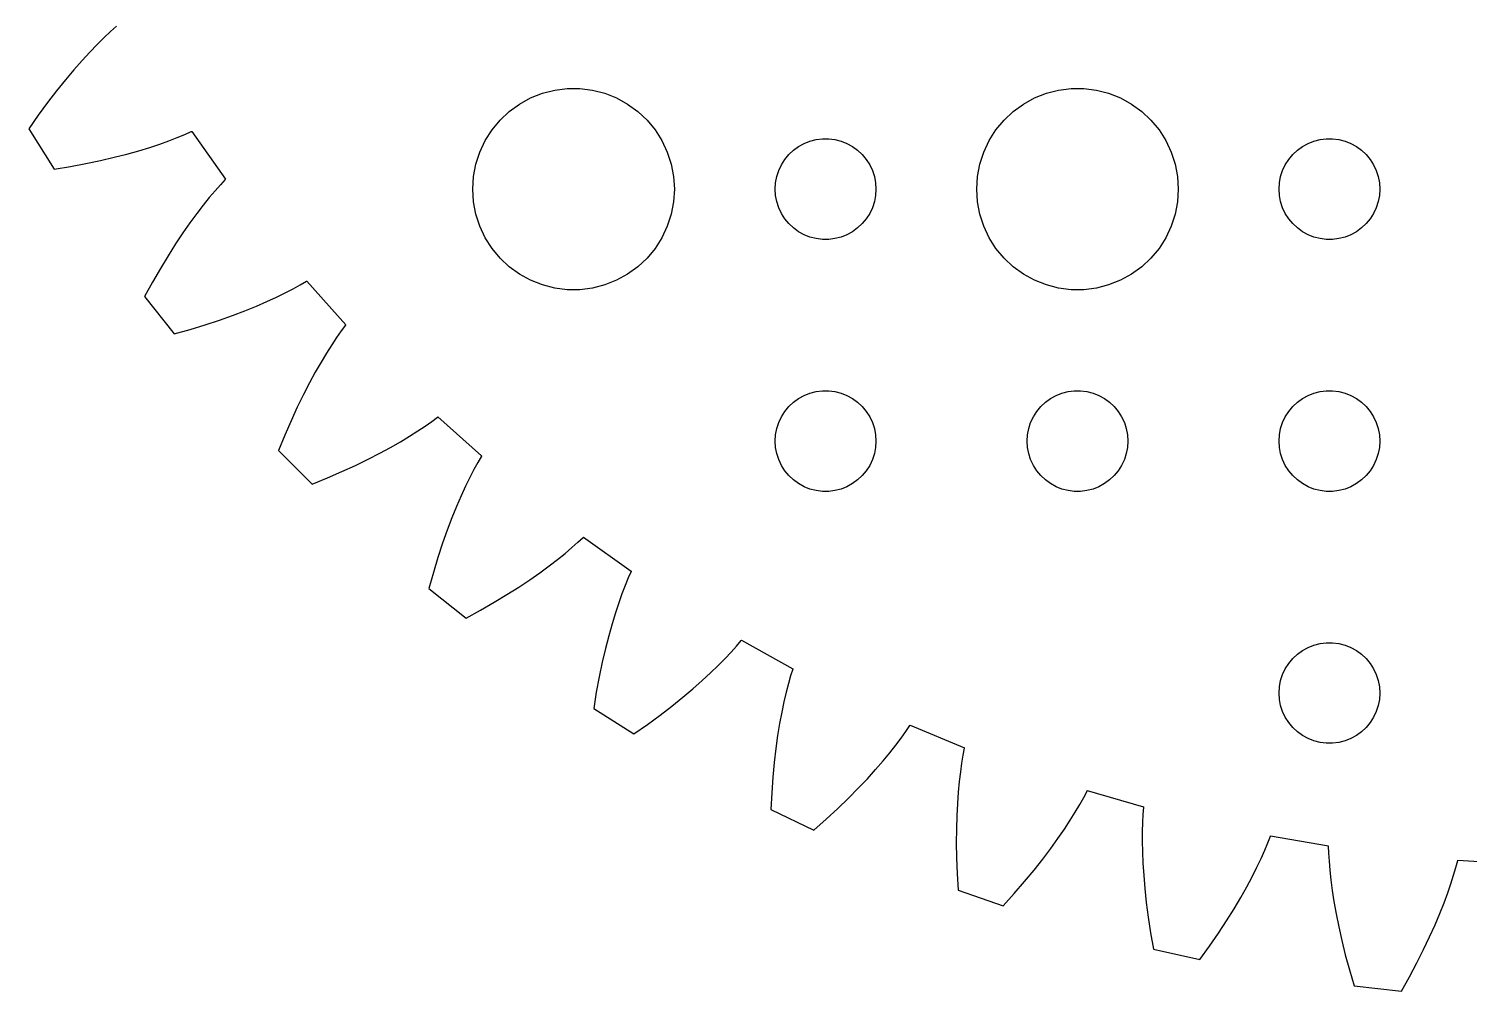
# Model space of a CAD drawing. Header units: metres. Extents: x -54 to 54, y 56 to 164.
# Drawn here: x -46.22 to -3.34, y 56.12 to 84.77 of the extents above; entities that cross this region are included whole.
import ezdxf

# ---------------------------------------------------------------- set-up
doc = ezdxf.new("R2010")
doc.units = ezdxf.units.M

msp = doc.modelspace()

# ---------------------------------------------------------------- linework, layer by layer
for p, q in [((-43.9736, 84.5106), (-44.1799, 84.3066)), ((-43.7811, 84.6925), (-43.9736, 84.5106)), ((-43.6034, 84.853), (-43.7811, 84.6925)), ((-44.3992, 84.0796), (-44.6306, 83.8291)), ((-44.1799, 84.3066), (-44.3992, 84.0796)), ((-44.6306, 83.8291), (-44.873, 83.5543)), ((-45.1255, 83.2546), (-45.3871, 82.9295)), ((-44.873, 83.5543), (-45.1255, 83.2546)), ((-45.3871, 82.9295), (-45.6567, 82.5785)), ((-31.2773, 82.7145), (-30.927, 82.8532)), ((-30.927, 82.8532), (-30.5621, 82.9469)), ((-30.5621, 82.9469), (-30.1884, 82.9941)), ((-30.1884, 82.9941), (-29.8116, 82.9941)), ((-29.8116, 82.9941), (-29.4379, 82.9469)), ((-29.4379, 82.9469), (-29.0729, 82.8532)), ((-29.0729, 82.8532), (-28.7227, 82.7145)), ((-16.2773, 82.7145), (-15.927, 82.8532)), ((-15.927, 82.8532), (-15.5621, 82.9469)), ((-15.5621, 82.9469), (-15.1884, 82.9941)), ((-15.1884, 82.9941), (-14.8116, 82.9941)), ((-14.8116, 82.9941), (-14.4379, 82.9469)), ((-14.4379, 82.9469), (-14.0729, 82.8532)), ((-14.0729, 82.8532), (-13.7227, 82.7145)), ((-45.6567, 82.5785), (-45.9333, 82.2008)), ((-31.9123, 82.3116), (-31.6075, 82.533)), ((-31.6075, 82.533), (-31.2773, 82.7145)), ((-28.7227, 82.7145), (-28.3925, 82.533)), ((-28.3925, 82.533), (-28.0877, 82.3116)), ((-16.9123, 82.3116), (-16.6075, 82.533)), ((-16.6075, 82.533), (-16.2773, 82.7145)), ((-13.7227, 82.7145), (-13.3925, 82.533)), ((-13.3925, 82.533), (-13.0877, 82.3116)), ((-45.9333, 82.2008), (-46.2158, 81.7962)), ((-32.427, 81.7634), (-32.1869, 82.0536)), ((-32.1869, 82.0536), (-31.9123, 82.3116)), ((-28.0877, 82.3116), (-27.8131, 82.0536)), ((-27.8131, 82.0536), (-27.5729, 81.7634)), ((-17.427, 81.7634), (-17.1869, 82.0536)), ((-17.1869, 82.0536), (-16.9123, 82.3116)), ((-13.0877, 82.3116), (-12.8131, 82.0536)), ((-12.8131, 82.0536), (-12.5729, 81.7634)), ((-46.2158, 81.7962), (-45.463, 80.5982)), ((-42.0445, 81.4406), (-41.7972, 81.5351)), ((-41.7972, 81.5351), (-41.5755, 81.6256)), ((-41.5755, 81.6256), (-41.3792, 81.7109)), ((-41.3792, 81.7109), (-41.3677, 81.7189)), ((-41.3677, 81.7189), (-40.3603, 80.292)), ((-32.6289, 81.4453), (-32.427, 81.7634)), ((-27.5729, 81.7634), (-27.3711, 81.4453)), ((-22.9635, 81.4266), (-22.7811, 81.4734)), ((-22.7811, 81.4734), (-22.5942, 81.497)), ((-22.5942, 81.497), (-22.4058, 81.497)), ((-22.4058, 81.497), (-22.2189, 81.4734)), ((-22.2189, 81.4734), (-22.0365, 81.4266)), ((-17.6289, 81.4453), (-17.427, 81.7634)), ((-12.5729, 81.7634), (-12.3711, 81.4453)), ((-7.96352, 81.4266), (-7.78107, 81.4734)), ((-7.78107, 81.4734), (-7.59418, 81.497)), ((-7.59418, 81.497), (-7.40581, 81.497)), ((-7.40581, 81.497), (-7.21892, 81.4734)), ((-7.21892, 81.4734), (-7.03647, 81.4266)), ((-43.676, 80.9477), (-43.2965, 81.0452)), ((-43.2965, 81.0452), (-42.9437, 81.1444)), ((-42.9437, 81.1444), (-42.6176, 81.2441)), ((-42.6176, 81.2441), (-42.3179, 81.3432)), ((-42.3179, 81.3432), (-42.0445, 81.4406)), ((-32.9057, 80.7461), (-32.7893, 81.1044)), ((-32.7893, 81.1044), (-32.6289, 81.4453)), ((-27.3711, 81.4453), (-27.2107, 81.1044)), ((-27.2107, 81.1044), (-27.0942, 80.7461)), ((-23.5934, 81.0268), (-23.4561, 81.1558)), ((-23.4561, 81.1558), (-23.3037, 81.2665)), ((-23.3037, 81.2665), (-23.1387, 81.3573)), ((-23.1387, 81.3573), (-22.9635, 81.4266)), ((-22.0365, 81.4266), (-21.8613, 81.3573)), ((-21.8613, 81.3573), (-21.6963, 81.2665)), ((-21.6963, 81.2665), (-21.5439, 81.1558)), ((-21.5439, 81.1558), (-21.4065, 81.0268)), ((-17.9057, 80.7461), (-17.7893, 81.1044)), ((-17.7893, 81.1044), (-17.6289, 81.4453)), ((-12.3711, 81.4453), (-12.2107, 81.1044)), ((-12.2107, 81.1044), (-12.0942, 80.7461)), ((-8.59344, 81.0268), (-8.45613, 81.1558)), ((-8.45613, 81.1558), (-8.30373, 81.2665)), ((-8.30373, 81.2665), (-8.13866, 81.3573)), ((-8.13866, 81.3573), (-7.96352, 81.4266)), ((-7.03647, 81.4266), (-6.86133, 81.3573)), ((-6.86133, 81.3573), (-6.69626, 81.2665)), ((-6.69626, 81.2665), (-6.54385, 81.1558)), ((-6.54385, 81.1558), (-6.40654, 81.0268)), ((-45.463, 80.5982), (-44.9759, 80.6771)), ((-44.9759, 80.6771), (-44.5157, 80.7625)), ((-44.5157, 80.7625), (-44.0824, 80.8531)), ((-44.0824, 80.8531), (-43.676, 80.9477)), ((-32.9763, 80.376), (-32.9057, 80.7461)), ((-27.0942, 80.7461), (-27.0237, 80.376)), ((-23.8947, 80.5522), (-23.8145, 80.7226)), ((-23.8145, 80.7226), (-23.7135, 80.8817)), ((-23.7135, 80.8817), (-23.5934, 81.0268)), ((-21.4065, 81.0268), (-21.2865, 80.8817)), ((-21.2865, 80.8817), (-21.1855, 80.7226)), ((-21.1855, 80.7226), (-21.1053, 80.5522)), ((-17.9763, 80.376), (-17.9057, 80.7461)), ((-12.0942, 80.7461), (-12.0237, 80.376)), ((-8.89465, 80.5522), (-8.81445, 80.7226)), ((-8.81445, 80.7226), (-8.71352, 80.8817)), ((-8.71352, 80.8817), (-8.59344, 81.0268)), ((-6.40654, 81.0268), (-6.28647, 80.8817)), ((-6.28647, 80.8817), (-6.18553, 80.7226)), ((-6.18553, 80.7226), (-6.10533, 80.5522)), ((-40.3683, 80.2861), (-40.5137, 80.1291)), ((-40.3603, 80.292), (-40.3683, 80.2861)), ((-33, 80), (-32.9763, 80.376)), ((-27.0237, 80.376), (-27, 80)), ((-24, 80), (-23.9882, 80.188)), ((-23.9882, 80.188), (-23.9529, 80.373)), ((-23.9529, 80.373), (-23.8947, 80.5522)), ((-21.1053, 80.5522), (-21.0471, 80.373)), ((-21.0471, 80.373), (-21.0118, 80.188)), ((-21.0118, 80.188), (-21, 80)), ((-18, 80), (-17.9763, 80.376)), ((-12.0237, 80.376), (-12, 80)), ((-9, 80), (-8.98816, 80.188)), ((-8.98816, 80.188), (-8.95287, 80.373)), ((-8.95287, 80.373), (-8.89465, 80.5522)), ((-6.10533, 80.5522), (-6.04712, 80.373)), ((-6.04712, 80.373), (-6.01183, 80.188)), ((-6.01183, 80.188), (-6, 80)), ((-40.6723, 79.9497), (-40.8432, 79.7474)), ((-40.5137, 80.1291), (-40.6723, 79.9497)), ((-32.9763, 79.624), (-33, 80)), ((-27, 80), (-27.0237, 79.624)), ((-23.9882, 79.812), (-24, 80)), ((-23.9529, 79.627), (-23.9882, 79.812)), ((-21.0118, 79.812), (-21.0471, 79.627)), ((-21, 80), (-21.0118, 79.812)), ((-17.9763, 79.624), (-18, 80)), ((-12, 80), (-12.0237, 79.624)), ((-8.98816, 79.812), (-9, 80)), ((-8.95287, 79.627), (-8.98816, 79.812)), ((-6.01183, 79.812), (-6.04712, 79.627)), ((-6, 80), (-6.01183, 79.812)), ((-41.0254, 79.5215), (-41.2179, 79.2714)), ((-40.8432, 79.7474), (-41.0254, 79.5215)), ((-32.9057, 79.2539), (-32.9763, 79.624)), ((-27.0237, 79.624), (-27.0942, 79.2539)), ((-23.8947, 79.4478), (-23.9529, 79.627)), ((-23.8145, 79.2774), (-23.8947, 79.4478)), ((-21.1053, 79.4478), (-21.1855, 79.2774)), ((-21.0471, 79.627), (-21.1053, 79.4478)), ((-17.9057, 79.2539), (-17.9763, 79.624)), ((-12.0237, 79.624), (-12.0942, 79.2539)), ((-8.89465, 79.4478), (-8.95287, 79.627)), ((-8.81445, 79.2774), (-8.89465, 79.4478)), ((-6.10533, 79.4478), (-6.18553, 79.2774)), ((-6.04712, 79.627), (-6.10533, 79.4478)), ((-41.4198, 78.9966), (-41.6299, 78.6964)), ((-41.2179, 79.2714), (-41.4198, 78.9966)), ((-32.7893, 78.8956), (-32.9057, 79.2539)), ((-32.6289, 78.5547), (-32.7893, 78.8956)), ((-27.2107, 78.8956), (-27.3711, 78.5547)), ((-27.0942, 79.2539), (-27.2107, 78.8956)), ((-23.7135, 79.1183), (-23.8145, 79.2774)), ((-23.5934, 78.9732), (-23.7135, 79.1183)), ((-23.4561, 78.8442), (-23.5934, 78.9732)), ((-21.4065, 78.9732), (-21.5439, 78.8442)), ((-21.2865, 79.1183), (-21.4065, 78.9732)), ((-21.1855, 79.2774), (-21.2865, 79.1183)), ((-17.7893, 78.8956), (-17.9057, 79.2539)), ((-17.6289, 78.5547), (-17.7893, 78.8956)), ((-12.2107, 78.8956), (-12.3711, 78.5547)), ((-12.0942, 79.2539), (-12.2107, 78.8956)), ((-8.71352, 79.1183), (-8.81445, 79.2774)), ((-8.59344, 78.9732), (-8.71352, 79.1183)), ((-8.45613, 78.8442), (-8.59344, 78.9732)), ((-6.40654, 78.9732), (-6.54385, 78.8442)), ((-6.28647, 79.1183), (-6.40654, 78.9732)), ((-6.18553, 79.2774), (-6.28647, 79.1183)), ((-41.6299, 78.6964), (-41.8473, 78.3703)), ((-32.427, 78.2366), (-32.6289, 78.5547)), ((-27.3711, 78.5547), (-27.5729, 78.2366)), ((-23.3037, 78.7335), (-23.4561, 78.8442)), ((-23.1387, 78.6428), (-23.3037, 78.7335)), ((-22.9635, 78.5734), (-23.1387, 78.6428)), ((-22.7811, 78.5266), (-22.9635, 78.5734)), ((-22.5942, 78.503), (-22.7811, 78.5266)), ((-22.4058, 78.503), (-22.5942, 78.503)), ((-22.2189, 78.5266), (-22.4058, 78.503)), ((-22.0365, 78.5734), (-22.2189, 78.5266)), ((-21.8613, 78.6428), (-22.0365, 78.5734)), ((-21.6963, 78.7335), (-21.8613, 78.6428)), ((-21.5439, 78.8442), (-21.6963, 78.7335)), ((-17.427, 78.2366), (-17.6289, 78.5547)), ((-12.3711, 78.5547), (-12.5729, 78.2366)), ((-8.30373, 78.7335), (-8.45613, 78.8442)), ((-8.13866, 78.6428), (-8.30373, 78.7335)), ((-7.96352, 78.5734), (-8.13866, 78.6428)), ((-7.78107, 78.5266), (-7.96352, 78.5734)), ((-7.59418, 78.503), (-7.78107, 78.5266)), ((-7.40581, 78.503), (-7.59418, 78.503)), ((-7.21892, 78.5266), (-7.40581, 78.503)), ((-7.03647, 78.5734), (-7.21892, 78.5266)), ((-6.86133, 78.6428), (-7.03647, 78.5734)), ((-6.69626, 78.7335), (-6.86133, 78.6428)), ((-6.54385, 78.8442), (-6.69626, 78.7335)), ((-41.8473, 78.3703), (-42.0708, 78.018)), ((-32.1869, 77.9464), (-32.427, 78.2366)), ((-27.5729, 78.2366), (-27.8131, 77.9464)), ((-17.1869, 77.9464), (-17.427, 78.2366)), ((-12.5729, 78.2366), (-12.8131, 77.9464)), ((-42.2994, 77.6389), (-42.532, 77.2327)), ((-42.0708, 78.018), (-42.2994, 77.6389)), ((-31.9123, 77.6885), (-32.1869, 77.9464)), ((-31.6075, 77.467), (-31.9123, 77.6885)), ((-28.0877, 77.6885), (-28.3925, 77.467)), ((-27.8131, 77.9464), (-28.0877, 77.6885)), ((-16.9123, 77.6885), (-17.1869, 77.9464)), ((-16.6075, 77.467), (-16.9123, 77.6885)), ((-13.0877, 77.6885), (-13.3925, 77.467)), ((-12.8131, 77.9464), (-13.0877, 77.6885)), ((-42.532, 77.2327), (-42.7674, 76.799)), ((-38.1371, 77.149), (-37.9517, 77.2558)), ((-37.9517, 77.2558), (-37.9411, 77.265)), ((-37.9411, 77.265), (-36.7803, 75.9598)), ((-31.2773, 77.2855), (-31.6075, 77.467)), ((-30.927, 77.1468), (-31.2773, 77.2855)), ((-28.7227, 77.2855), (-29.0729, 77.1468)), ((-28.3925, 77.467), (-28.7227, 77.2855)), ((-16.2773, 77.2855), (-16.6075, 77.467)), ((-15.927, 77.1468), (-16.2773, 77.2855)), ((-13.7227, 77.2855), (-14.0729, 77.1468)), ((-13.3925, 77.467), (-13.7227, 77.2855)), ((-42.7674, 76.799), (-41.8852, 75.6928)), ((-39.13, 76.6533), (-38.8433, 76.7853)), ((-38.8433, 76.7853), (-38.5825, 76.9127)), ((-38.5825, 76.9127), (-38.3473, 77.0343)), ((-38.3473, 77.0343), (-38.1371, 77.149)), ((-30.5621, 77.0531), (-30.927, 77.1468)), ((-30.1884, 77.0059), (-30.5621, 77.0531)), ((-29.8116, 77.0059), (-30.1884, 77.0059)), ((-29.4379, 77.0531), (-29.8116, 77.0059)), ((-29.0729, 77.1468), (-29.4379, 77.0531)), ((-15.5621, 77.0531), (-15.927, 77.1468)), ((-15.1884, 77.0059), (-15.5621, 77.0531)), ((-14.8116, 77.0059), (-15.1884, 77.0059)), ((-14.4379, 77.0531), (-14.8116, 77.0059)), ((-14.0729, 77.1468), (-14.4379, 77.0531)), ((-40.1485, 76.2402), (-39.7823, 76.3795)), ((-39.7823, 76.3795), (-39.4429, 76.5176)), ((-39.4429, 76.5176), (-39.13, 76.6533)), ((-41.41, 75.8258), (-40.9622, 75.9621)), ((-40.9622, 75.9621), (-40.5418, 76.1007)), ((-40.5418, 76.1007), (-40.1485, 76.2402)), ((-36.7876, 75.9531), (-36.9144, 75.7808)), ((-36.7803, 75.9598), (-36.7876, 75.9531)), ((-41.8852, 75.6928), (-41.41, 75.8258)), ((-37.052, 75.5848), (-37.1991, 75.3647)), ((-36.9144, 75.7808), (-37.052, 75.5848)), ((-37.3549, 75.1198), (-37.5182, 74.8497)), ((-37.1991, 75.3647), (-37.3549, 75.1198)), ((-37.5182, 74.8497), (-37.688, 74.554)), ((-37.8633, 74.2321), (-38.0428, 73.8838)), ((-37.688, 74.554), (-37.8633, 74.2321)), ((-38.0428, 73.8838), (-38.2254, 73.5087)), ((-23.4561, 73.6558), (-23.3037, 73.7665)), ((-23.3037, 73.7665), (-23.1387, 73.8572)), ((-23.1387, 73.8572), (-22.9635, 73.9266)), ((-22.9635, 73.9266), (-22.7811, 73.9734)), ((-22.7811, 73.9734), (-22.5942, 73.997)), ((-22.5942, 73.997), (-22.4058, 73.997)), ((-22.4058, 73.997), (-22.2189, 73.9734)), ((-22.2189, 73.9734), (-22.0365, 73.9266)), ((-22.0365, 73.9266), (-21.8613, 73.8572)), ((-21.8613, 73.8572), (-21.6963, 73.7665)), ((-21.6963, 73.7665), (-21.5439, 73.6558)), ((-15.9561, 73.6558), (-15.8037, 73.7665)), ((-15.8037, 73.7665), (-15.6387, 73.8572)), ((-15.6387, 73.8572), (-15.4635, 73.9266)), ((-15.4635, 73.9266), (-15.2811, 73.9734)), ((-15.2811, 73.9734), (-15.0942, 73.997)), ((-15.0942, 73.997), (-14.9058, 73.997)), ((-14.9058, 73.997), (-14.7189, 73.9734)), ((-14.7189, 73.9734), (-14.5365, 73.9266)), ((-14.5365, 73.9266), (-14.3613, 73.8572)), ((-14.3613, 73.8572), (-14.1963, 73.7665)), ((-14.1963, 73.7665), (-14.0439, 73.6558)), ((-8.45613, 73.6558), (-8.30373, 73.7665)), ((-8.30373, 73.7665), (-8.13866, 73.8572)), ((-8.13866, 73.8572), (-7.96352, 73.9266)), ((-7.96352, 73.9266), (-7.78107, 73.9734)), ((-7.78107, 73.9734), (-7.59418, 73.997)), ((-7.59418, 73.997), (-7.40581, 73.997)), ((-7.40581, 73.997), (-7.21892, 73.9734)), ((-7.21892, 73.9734), (-7.03647, 73.9266)), ((-7.03647, 73.9266), (-6.86133, 73.8572)), ((-6.86133, 73.8572), (-6.69626, 73.7665)), ((-6.69626, 73.7665), (-6.54385, 73.6558)), ((-38.2254, 73.5087), (-38.4101, 73.1064)), ((-23.8145, 73.2226), (-23.7135, 73.3817)), ((-23.7135, 73.3817), (-23.5934, 73.5268)), ((-23.5934, 73.5268), (-23.4561, 73.6558)), ((-21.5439, 73.6558), (-21.4065, 73.5268)), ((-21.4065, 73.5268), (-21.2865, 73.3817)), ((-21.2865, 73.3817), (-21.1855, 73.2226)), ((-16.3145, 73.2226), (-16.2135, 73.3817)), ((-16.2135, 73.3817), (-16.0934, 73.5268)), ((-16.0934, 73.5268), (-15.9561, 73.6558)), ((-14.0439, 73.6558), (-13.9065, 73.5268)), ((-13.9065, 73.5268), (-13.7865, 73.3817)), ((-13.7865, 73.3817), (-13.6855, 73.2226)), ((-8.81445, 73.2226), (-8.71352, 73.3817)), ((-8.71352, 73.3817), (-8.59344, 73.5268)), ((-8.59344, 73.5268), (-8.45613, 73.6558)), ((-6.54385, 73.6558), (-6.40654, 73.5268)), ((-6.40654, 73.5268), (-6.28647, 73.3817)), ((-6.28647, 73.3817), (-6.18553, 73.2226)), ((-38.4101, 73.1064), (-38.5958, 72.6767)), ((-34.6353, 72.8009), (-34.4152, 72.948)), ((-34.4152, 72.948), (-34.2192, 73.0856)), ((-34.2192, 73.0856), (-34.0469, 73.2124)), ((-34.0469, 73.2124), (-34.0373, 73.2227)), ((-34.0373, 73.2227), (-32.7377, 72.0558)), ((-23.9529, 72.873), (-23.8947, 73.0522)), ((-23.8947, 73.0522), (-23.8145, 73.2226)), ((-21.1855, 73.2226), (-21.1053, 73.0522)), ((-21.1053, 73.0522), (-21.0471, 72.873)), ((-16.4529, 72.873), (-16.3947, 73.0522)), ((-16.3947, 73.0522), (-16.3145, 73.2226)), ((-13.6855, 73.2226), (-13.6053, 73.0522)), ((-13.6053, 73.0522), (-13.5471, 72.873)), ((-8.95287, 72.873), (-8.89465, 73.0522)), ((-8.89465, 73.0522), (-8.81445, 73.2226)), ((-6.18553, 73.2226), (-6.10533, 73.0522)), ((-6.10533, 73.0522), (-6.04712, 72.873)), ((-38.5958, 72.6767), (-38.7811, 72.2194)), ((-35.446, 72.312), (-35.1503, 72.4818)), ((-35.1503, 72.4818), (-34.8802, 72.6451)), ((-34.8802, 72.6451), (-34.6353, 72.8009)), ((-24, 72.5), (-23.9882, 72.688)), ((-23.9882, 72.312), (-24, 72.5)), ((-23.9882, 72.688), (-23.9529, 72.873)), ((-21.0471, 72.873), (-21.0118, 72.688)), ((-21.0118, 72.688), (-21, 72.5)), ((-21, 72.5), (-21.0118, 72.312)), ((-16.5, 72.5), (-16.4882, 72.688)), ((-16.4882, 72.312), (-16.5, 72.5)), ((-16.4882, 72.688), (-16.4529, 72.873)), ((-13.5471, 72.873), (-13.5118, 72.688)), ((-13.5118, 72.688), (-13.5, 72.5)), ((-13.5, 72.5), (-13.5118, 72.312)), ((-9, 72.5), (-8.98816, 72.688)), ((-8.98816, 72.312), (-9, 72.5)), ((-8.98816, 72.688), (-8.95287, 72.873)), ((-6.04712, 72.873), (-6.01183, 72.688)), ((-6.01183, 72.688), (-6, 72.5)), ((-6, 72.5), (-6.01183, 72.312)), ((-38.7811, 72.2194), (-37.7806, 71.2189)), ((-36.1162, 71.9572), (-35.7679, 72.1367)), ((-35.7679, 72.1367), (-35.446, 72.312)), ((-32.7442, 72.0483), (-32.851, 71.8629)), ((-32.7377, 72.0558), (-32.7442, 72.0483)), ((-23.9529, 72.127), (-23.9882, 72.312)), ((-23.8947, 71.9478), (-23.9529, 72.127)), ((-21.0471, 72.127), (-21.1053, 71.9478)), ((-21.0118, 72.312), (-21.0471, 72.127)), ((-16.4529, 72.127), (-16.4882, 72.312)), ((-16.3947, 71.9478), (-16.4529, 72.127)), ((-13.5471, 72.127), (-13.6053, 71.9478)), ((-13.5118, 72.312), (-13.5471, 72.127)), ((-8.95287, 72.127), (-8.98816, 72.312)), ((-8.89465, 71.9478), (-8.95287, 72.127)), ((-6.04712, 72.127), (-6.10533, 71.9478)), ((-6.01183, 72.312), (-6.04712, 72.127)), ((-36.8936, 71.5899), (-36.4913, 71.7746)), ((-36.4913, 71.7746), (-36.1162, 71.9572)), ((-32.9657, 71.6527), (-33.0873, 71.4175)), ((-32.851, 71.8629), (-32.9657, 71.6527)), ((-23.8145, 71.7774), (-23.8947, 71.9478)), ((-23.7135, 71.6183), (-23.8145, 71.7774)), ((-23.5934, 71.4732), (-23.7135, 71.6183)), ((-21.2865, 71.6183), (-21.4065, 71.4732)), ((-21.1855, 71.7774), (-21.2865, 71.6183)), ((-21.1053, 71.9478), (-21.1855, 71.7774)), ((-16.3145, 71.7774), (-16.3947, 71.9478)), ((-16.2135, 71.6183), (-16.3145, 71.7774)), ((-16.0934, 71.4732), (-16.2135, 71.6183)), ((-13.7865, 71.6183), (-13.9065, 71.4732)), ((-13.6855, 71.7774), (-13.7865, 71.6183)), ((-13.6053, 71.9478), (-13.6855, 71.7774)), ((-8.81445, 71.7774), (-8.89465, 71.9478)), ((-8.71352, 71.6183), (-8.81445, 71.7774)), ((-8.59344, 71.4732), (-8.71352, 71.6183)), ((-6.28647, 71.6183), (-6.40654, 71.4732)), ((-6.18553, 71.7774), (-6.28647, 71.6183)), ((-6.10533, 71.9478), (-6.18553, 71.7774)), ((-37.7806, 71.2189), (-37.3233, 71.4042)), ((-37.3233, 71.4042), (-36.8936, 71.5899)), ((-33.0873, 71.4175), (-33.2147, 71.1567)), ((-23.4561, 71.3442), (-23.5934, 71.4732)), ((-23.3037, 71.2335), (-23.4561, 71.3442)), ((-23.1387, 71.1428), (-23.3037, 71.2335)), ((-21.6963, 71.2335), (-21.8613, 71.1428)), ((-21.5439, 71.3442), (-21.6963, 71.2335)), ((-21.4065, 71.4732), (-21.5439, 71.3442)), ((-15.9561, 71.3442), (-16.0934, 71.4732)), ((-15.8037, 71.2335), (-15.9561, 71.3442)), ((-15.6387, 71.1428), (-15.8037, 71.2335)), ((-14.1963, 71.2335), (-14.3613, 71.1428)), ((-14.0439, 71.3442), (-14.1963, 71.2335)), ((-13.9065, 71.4732), (-14.0439, 71.3442)), ((-8.45613, 71.3442), (-8.59344, 71.4732)), ((-8.30373, 71.2335), (-8.45613, 71.3442)), ((-8.13866, 71.1428), (-8.30373, 71.2335)), ((-6.69626, 71.2335), (-6.86133, 71.1428)), ((-6.54385, 71.3442), (-6.69626, 71.2335)), ((-6.40654, 71.4732), (-6.54385, 71.3442)), ((-33.3467, 70.87), (-33.4824, 70.5571)), ((-33.2147, 71.1567), (-33.3467, 70.87)), ((-22.9635, 71.0734), (-23.1387, 71.1428)), ((-22.7811, 71.0266), (-22.9635, 71.0734)), ((-22.5942, 71.003), (-22.7811, 71.0266)), ((-22.4058, 71.003), (-22.5942, 71.003)), ((-22.2189, 71.0266), (-22.4058, 71.003)), ((-22.0365, 71.0734), (-22.2189, 71.0266)), ((-21.8613, 71.1428), (-22.0365, 71.0734)), ((-15.4635, 71.0734), (-15.6387, 71.1428)), ((-15.2811, 71.0266), (-15.4635, 71.0734)), ((-15.0942, 71.003), (-15.2811, 71.0266)), ((-14.9058, 71.003), (-15.0942, 71.003)), ((-14.7189, 71.0266), (-14.9058, 71.003)), ((-14.5365, 71.0734), (-14.7189, 71.0266)), ((-14.3613, 71.1428), (-14.5365, 71.0734)), ((-7.96352, 71.0734), (-8.13866, 71.1428)), ((-7.78107, 71.0266), (-7.96352, 71.0734)), ((-7.59418, 71.003), (-7.78107, 71.0266)), ((-7.40581, 71.003), (-7.59418, 71.003)), ((-7.21892, 71.0266), (-7.40581, 71.003)), ((-7.03647, 71.0734), (-7.21892, 71.0266)), ((-6.86133, 71.1428), (-7.03647, 71.0734)), ((-33.4824, 70.5571), (-33.6205, 70.2177)), ((-33.6205, 70.2177), (-33.7598, 69.8515)), ((-33.8993, 69.4582), (-34.0379, 69.0378)), ((-33.7598, 69.8515), (-33.8993, 69.4582)), ((-30.0503, 69.3277), (-29.8709, 69.4863)), ((-29.8709, 69.4863), (-29.7139, 69.6317)), ((-29.7139, 69.6317), (-29.7056, 69.643)), ((-29.7056, 69.643), (-28.2835, 68.6289)), ((-34.0379, 69.0378), (-34.1742, 68.59)), ((-30.4785, 68.9746), (-30.2526, 69.1568)), ((-30.2526, 69.1568), (-30.0503, 69.3277)), ((-31.0034, 68.5802), (-30.7286, 68.7821)), ((-30.7286, 68.7821), (-30.4785, 68.9746)), ((-28.2891, 68.6208), (-28.3744, 68.4245)), ((-28.2835, 68.6289), (-28.2891, 68.6208)), ((-34.1742, 68.59), (-34.3072, 68.1148)), ((-31.6297, 68.1527), (-31.3036, 68.3701)), ((-31.3036, 68.3701), (-31.0034, 68.5802)), ((-28.4649, 68.2028), (-28.5594, 67.9555)), ((-28.3744, 68.4245), (-28.4649, 68.2028)), ((-34.3072, 68.1148), (-33.201, 67.2326)), ((-32.3611, 67.7006), (-31.982, 67.9292)), ((-31.982, 67.9292), (-31.6297, 68.1527)), ((-28.5594, 67.9555), (-28.6568, 67.6821)), ((-33.201, 67.2326), (-32.7673, 67.468)), ((-32.7673, 67.468), (-32.3611, 67.7006)), ((-28.7559, 67.3824), (-28.8556, 67.0563)), ((-28.6568, 67.6821), (-28.7559, 67.3824)), ((-28.8556, 67.0563), (-28.9548, 66.7035)), ((-28.9548, 66.7035), (-29.0523, 66.324)), ((-25.147, 66.3966), (-25.0072, 66.5586)), ((-25.0072, 66.5586), (-25.0002, 66.5708)), ((-25.0002, 66.5708), (-23.4736, 65.7223)), ((-7.96352, 66.4266), (-7.78107, 66.4734)), ((-7.78107, 66.4734), (-7.59418, 66.497)), ((-7.59418, 66.497), (-7.40581, 66.497)), ((-7.40581, 66.497), (-7.21892, 66.4734)), ((-7.21892, 66.4734), (-7.03647, 66.4266)), ((-29.0523, 66.324), (-29.1469, 65.9176)), ((-25.4894, 66.0264), (-25.3075, 66.2189)), ((-25.3075, 66.2189), (-25.147, 66.3966)), ((-8.59344, 66.0268), (-8.45613, 66.1558)), ((-8.45613, 66.1558), (-8.30373, 66.2665)), ((-8.30373, 66.2665), (-8.13866, 66.3572)), ((-8.13866, 66.3572), (-7.96352, 66.4266)), ((-7.03647, 66.4266), (-6.86133, 66.3572)), ((-6.86133, 66.3572), (-6.69626, 66.2665)), ((-6.69626, 66.2665), (-6.54385, 66.1558)), ((-6.54385, 66.1558), (-6.40654, 66.0268)), ((-29.1469, 65.9176), (-29.2375, 65.4843)), ((-26.1709, 65.3694), (-25.9204, 65.6008)), ((-25.9204, 65.6008), (-25.6934, 65.8201)), ((-25.6934, 65.8201), (-25.4894, 66.0264)), ((-23.4782, 65.7136), (-23.541, 65.509)), ((-23.4736, 65.7223), (-23.4782, 65.7136)), ((-8.89465, 65.5522), (-8.81445, 65.7226)), ((-8.81445, 65.7226), (-8.71352, 65.8817)), ((-8.71352, 65.8817), (-8.59344, 66.0268)), ((-6.40654, 66.0268), (-6.28647, 65.8817)), ((-6.28647, 65.8817), (-6.18553, 65.7226)), ((-6.18553, 65.7226), (-6.10533, 65.5522)), ((-29.2375, 65.4843), (-29.3229, 65.0241)), ((-26.4457, 65.127), (-26.1709, 65.3694)), ((-23.6061, 65.2786), (-23.6723, 65.0222)), ((-23.541, 65.509), (-23.6061, 65.2786)), ((-9, 65), (-8.98816, 65.188)), ((-8.98816, 65.188), (-8.95287, 65.373)), ((-8.95287, 65.373), (-8.89465, 65.5522)), ((-6.10533, 65.5522), (-6.04712, 65.373)), ((-6.04712, 65.373), (-6.01183, 65.188)), ((-6.01183, 65.188), (-6, 65)), ((-29.3229, 65.0241), (-29.4018, 64.537)), ((-27.0705, 64.6129), (-26.7454, 64.8745)), ((-26.7454, 64.8745), (-26.4457, 65.127)), ((-23.6723, 65.0222), (-23.7385, 64.7396)), ((-8.98816, 64.812), (-9, 65)), ((-8.95287, 64.627), (-8.98816, 64.812)), ((-6.01183, 64.812), (-6.04712, 64.627)), ((-6, 65), (-6.01183, 64.812)), ((-29.4018, 64.537), (-28.2038, 63.7842)), ((-27.7992, 64.0667), (-27.4215, 64.3433)), ((-27.4215, 64.3433), (-27.0705, 64.6129)), ((-23.8034, 64.4307), (-23.866, 64.0955)), ((-23.7385, 64.7396), (-23.8034, 64.4307)), ((-8.89465, 64.4478), (-8.95287, 64.627)), ((-8.81445, 64.2774), (-8.89465, 64.4478)), ((-6.10533, 64.4478), (-6.18553, 64.2774)), ((-6.04712, 64.627), (-6.10533, 64.4478)), ((-28.2038, 63.7842), (-27.7992, 64.0667)), ((-23.866, 64.0955), (-23.9251, 63.7339)), ((-20.1069, 63.8552), (-19.9861, 64.0319)), ((-19.9861, 64.0319), (-19.9805, 64.0447)), ((-19.9805, 64.0447), (-18.3684, 63.3725)), ((-8.71352, 64.1183), (-8.81445, 64.2774)), ((-8.59344, 63.9732), (-8.71352, 64.1183)), ((-8.45613, 63.8442), (-8.59344, 63.9732)), ((-6.40654, 63.9732), (-6.54385, 63.8442)), ((-6.28647, 64.1183), (-6.40654, 63.9732)), ((-6.18553, 64.2774), (-6.28647, 64.1183)), ((-23.9251, 63.7339), (-23.9795, 63.3458)), ((-20.4056, 63.449), (-20.2464, 63.6607)), ((-20.2464, 63.6607), (-20.1069, 63.8552)), ((-8.30373, 63.7335), (-8.45613, 63.8442)), ((-8.13866, 63.6428), (-8.30373, 63.7335)), ((-7.96352, 63.5734), (-8.13866, 63.6428)), ((-7.78107, 63.5266), (-7.96352, 63.5734)), ((-7.59418, 63.503), (-7.78107, 63.5266)), ((-7.40581, 63.503), (-7.59418, 63.503)), ((-7.21892, 63.5266), (-7.40581, 63.503)), ((-7.03647, 63.5734), (-7.21892, 63.5266)), ((-6.86133, 63.6428), (-7.03647, 63.5734)), ((-6.69626, 63.7335), (-6.86133, 63.6428)), ((-6.54385, 63.8442), (-6.69626, 63.7335)), ((-23.9795, 63.3458), (-24.028, 62.9314)), ((-20.7863, 62.9778), (-20.5853, 63.2211)), ((-20.5853, 63.2211), (-20.4056, 63.449)), ((-18.4116, 63.153), (-18.4505, 62.9167)), ((-18.3721, 63.3633), (-18.4116, 63.153)), ((-18.3684, 63.3725), (-18.3721, 63.3633)), ((-24.028, 62.9314), (-24.0695, 62.4907)), ((-21.2552, 62.4481), (-21.0093, 62.7198)), ((-21.0093, 62.7198), (-20.7863, 62.9778)), ((-18.4875, 62.6545), (-18.5217, 62.3663)), ((-18.4505, 62.9167), (-18.4875, 62.6545)), ((-24.0695, 62.4907), (-24.1028, 62.0238)), ((-21.5247, 62.1637), (-21.2552, 62.4481)), ((-18.5217, 62.3663), (-18.5516, 62.0521)), ((-24.1028, 62.0238), (-24.1267, 61.5309)), ((-22.1372, 61.5601), (-21.8185, 61.8673)), ((-21.8185, 61.8673), (-21.5247, 62.1637)), ((-18.5516, 62.0521), (-18.5763, 61.712)), ((-14.9308, 61.6852), (-14.8139, 61.8941)), ((-14.8139, 61.8941), (-14.7136, 62.0832)), ((-14.7136, 62.0832), (-14.7095, 62.0966)), ((-14.7095, 62.0966), (-13.0323, 61.6091)), ((-24.1267, 61.5309), (-22.8519, 60.917)), ((-22.4815, 61.243), (-22.1372, 61.5601)), ((-18.5945, 61.346), (-18.6051, 60.9543)), ((-18.5763, 61.712), (-18.5945, 61.346)), ((-15.2183, 61.2104), (-15.0652, 61.457)), ((-15.0652, 61.457), (-14.9308, 61.6852)), ((-13.0506, 61.3861), (-13.0628, 61.147)), ((-13.0349, 61.5995), (-13.0506, 61.3861)), ((-13.0323, 61.6091), (-13.0349, 61.5995)), ((-22.8519, 60.917), (-22.4815, 61.243)), ((-18.6051, 60.9543), (-18.6069, 60.537)), ((-15.5835, 60.6648), (-15.3908, 60.9461)), ((-15.3908, 60.9461), (-15.2183, 61.2104)), ((-13.0628, 61.147), (-13.0703, 60.8823)), ((-18.6069, 60.537), (-18.5988, 60.0945)), ((-15.7975, 60.3673), (-15.5835, 60.6648)), ((-13.0703, 60.8823), (-13.0719, 60.5921)), ((-13.0719, 60.5921), (-13.0665, 60.2765)), ((-9.42732, 60.3172), (-9.33456, 60.5379)), ((-9.33456, 60.5379), (-9.25615, 60.7371)), ((-9.25615, 60.7371), (-9.25356, 60.7509)), ((-9.25356, 60.7509), (-7.5323, 60.4542)), ((-7.5323, 60.4542), (-7.53378, 60.4444)), ((-18.5988, 60.0945), (-18.5796, 59.6268)), ((-16.2922, 59.7271), (-16.0334, 60.0544)), ((-16.0334, 60.0544), (-15.7975, 60.3673)), ((-13.0665, 60.2765), (-13.0529, 59.9357)), ((-9.6599, 59.8133), (-9.53543, 60.0755)), ((-9.53543, 60.0755), (-9.42732, 60.3172)), ((-7.53378, 60.4444), (-7.52553, 60.2306)), ((-7.52553, 60.2306), (-7.51086, 59.9916)), ((-18.5796, 59.6268), (-18.5482, 59.1343)), ((-16.5744, 59.3861), (-16.2922, 59.7271)), ((-13.0529, 59.9357), (-13.0301, 59.57)), ((-9.80168, 59.5313), (-9.6599, 59.8133)), ((-7.51086, 59.9916), (-7.48868, 59.7277)), ((-7.48868, 59.7277), (-7.45778, 59.4392)), ((-3.80534, 59.5741), (-3.73788, 59.8038)), ((-3.73788, 59.8038), (-3.68224, 60.0105)), ((-3.68224, 60.0105), (-3.6812, 60.0244)), ((-3.6812, 60.0244), (-1.93758, 59.9224)), ((-16.8811, 59.0324), (-16.5744, 59.3861)), ((-13.0301, 59.57), (-12.9967, 59.1796)), ((-12.9967, 59.1796), (-12.9518, 58.7648)), ((-10.1411, 58.9106), (-9.96176, 59.2302)), ((-9.96176, 59.2302), (-9.80168, 59.5313)), ((-7.45778, 59.4392), (-7.41708, 59.1262)), ((-3.98003, 59.0473), (-3.88571, 59.3218)), ((-3.88571, 59.3218), (-3.80534, 59.5741)), ((-18.5482, 59.1343), (-17.2127, 58.667)), ((-17.2127, 58.667), (-16.8811, 59.0324)), ((-12.9518, 58.7648), (-12.8942, 58.3259)), ((-10.3405, 58.5733), (-10.1411, 58.9106)), ((-7.41708, 59.1262), (-7.36545, 58.7891)), ((-7.36545, 58.7891), (-7.30177, 58.4282)), ((-4.21471, 58.4341), (-4.08936, 58.7512)), ((-4.08936, 58.7512), (-3.98003, 59.0473)), ((-12.8942, 58.3259), (-12.8228, 57.8633)), ((-10.5609, 58.2191), (-10.3405, 58.5733)), ((-7.30177, 58.4282), (-7.22493, 58.0439)), ((-4.35709, 58.0964), (-4.21471, 58.4341)), ((-10.8033, 57.8486), (-10.5609, 58.2191)), ((-7.22493, 58.0439), (-7.13385, 57.6368)), ((-4.51752, 57.7389), (-4.35709, 58.0964)), ((-12.8228, 57.8633), (-12.7364, 57.3774)), ((-11.357, 57.0626), (-11.0684, 57.4628)), ((-11.0684, 57.4628), (-10.8033, 57.8486)), ((-7.13385, 57.6368), (-7.02747, 57.2071)), ((-4.69691, 57.3622), (-4.51752, 57.7389)), ((-12.7364, 57.3774), (-11.357, 57.0626)), ((-7.02747, 57.2071), (-6.90468, 56.7554)), ((-4.89624, 56.9669), (-4.69691, 57.3622)), ((-6.90468, 56.7554), (-6.76447, 56.2823)), ((-5.11647, 56.5539), (-4.89624, 56.9669)), ((-6.76447, 56.2823), (-5.35844, 56.1238)), ((-5.35844, 56.1238), (-5.11647, 56.5539))]:
    msp.add_line(p, q)

doc.saveas('drawing.dxf')
